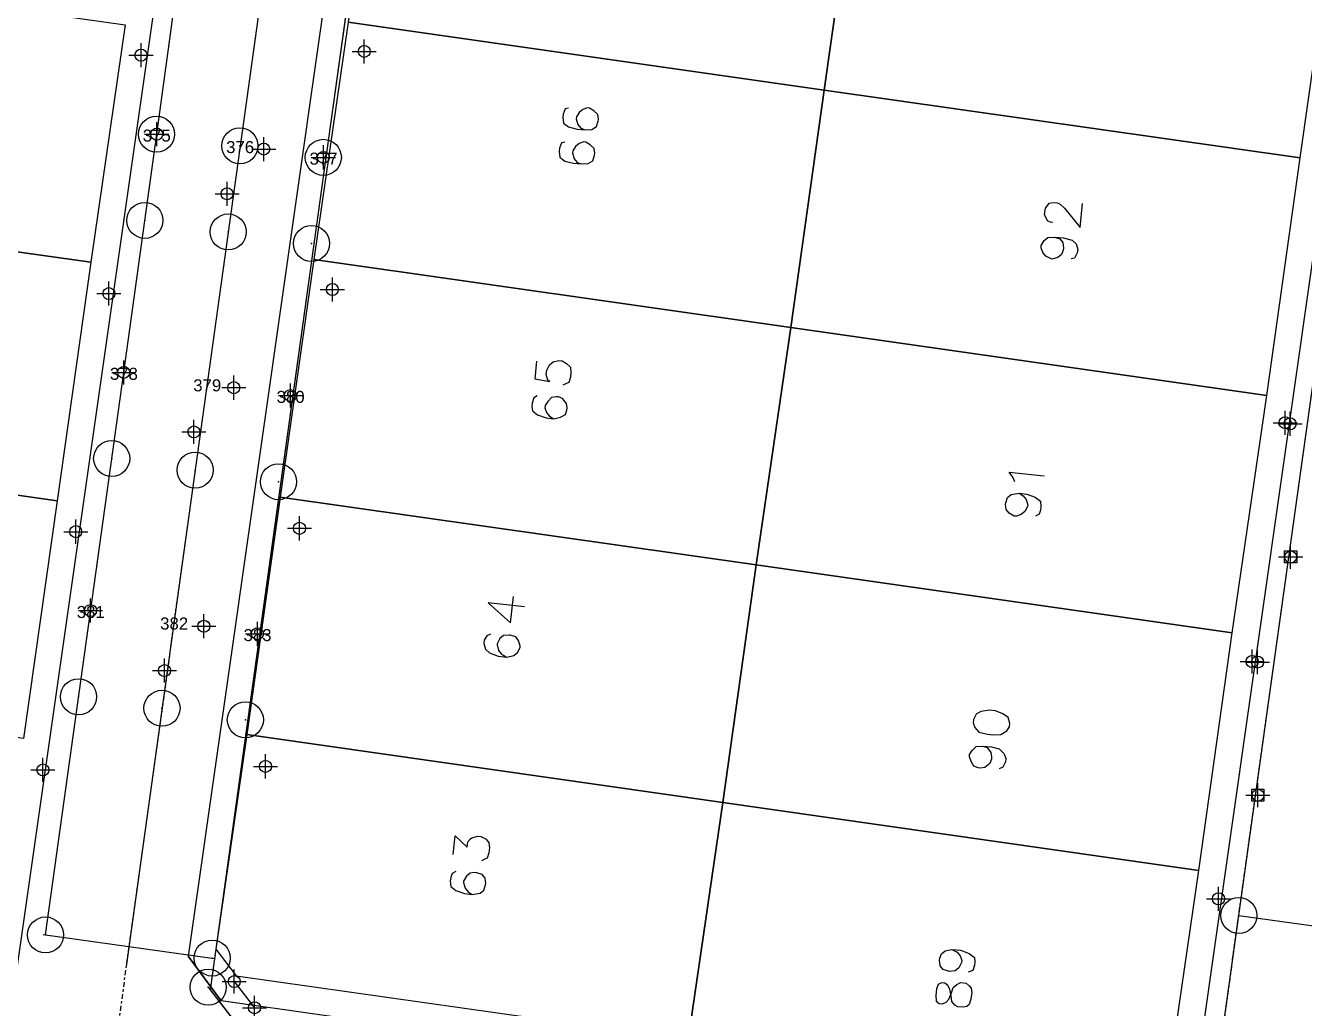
# Model space of a CAD drawing. Header units: metres. Extents: x 678 to 2349, y 417 to 1219.
# Drawn here: x 769.6 to 822.8, y 766.7 to 807.5 of the extents above; entities that cross this region are included whole.
import ezdxf

# ---------------------------------------------------------------- set-up
doc = ezdxf.new("R2010")
doc.units = ezdxf.units.M
doc.header["$PDMODE"] = 32
doc.header["$PDSIZE"] = 1.5
doc.linetypes.add('CENTRO1', pattern=[0.44, 0.2, -0.08, 0.08, -0.08])
for name, color, linetype in [('12-CONDICIONES EXISTENTES', 2, 'Continuous'), ('CONCRETO', 7, 'Continuous'), ('linea 1', 1, 'Continuous'), ('puntos nov 7', 50, 'Continuous'), ('PUNTOS V', 4, 'Continuous'), ('V-NODE', 1, 'Continuous')]:
    doc.layers.add(name, color=color, linetype=linetype)
for name, color, linetype, true_color in [('PDF2_0.005', 7, 'Continuous', 0xf26621), ('PDF2_area escolar', 7, 'Continuous', 0x989898), ('PDF_Geometry', 7, 'Continuous', 0x797979)]:
    doc.layers.add(name, color=color, linetype=linetype, true_color=true_color)
doc.styles.get("Standard").update_dxf_attribs({"font": 'arial.ttf'})

# ---------------------------------------------------------------- blocks, each defined once
blk = doc.blocks.new('*U270')
at = {"color": 0, "linetype": 'ByBlock', "lineweight": -2, "transparency": 16777216}
for p, q in [((-1, 0), (1, 0)), ((0, -1), (0, 1))]:
    blk.add_line(p, q, dxfattribs=at)
blk.add_circle((0, 0), 0.5, dxfattribs=at)
blk = doc.blocks.new('*U330', base_point=(771.676, 786.482, 1010.911))
at = {"layer": 'V-NODE', "color": 50, "lineweight": -2, "xscale": 0.5, "yscale": 0.5, "zscale": 0.5}
blk.add_blockref('*U270', (771.676, 786.482, 1010.911), dxfattribs=at)
blk = doc.blocks.new('*U333', base_point=(780.978, 786.621, 1011.305))
at = {"layer": 'V-NODE', "color": 50, "lineweight": -2, "xscale": 0.5, "yscale": 0.5, "zscale": 0.5}
blk.add_blockref('*U270', (780.978, 786.621, 1011.305), dxfattribs=at)
blk = doc.blocks.new('*U513', base_point=(822.164, 790.968, 1013.076))
at = {"layer": 'V-NODE', "color": 50, "lineweight": -2, "xscale": 0.5, "yscale": 0.5, "zscale": 0.5}
blk.add_blockref('*U270', (822.164, 790.968, 1013.076), dxfattribs=at)
blk = doc.blocks.new('*U516', base_point=(820.814, 781.058, 1014.351))
at = {"layer": 'V-NODE', "color": 50, "lineweight": -2, "xscale": 0.5, "yscale": 0.5, "zscale": 0.5}
blk.add_blockref('*U270', (820.814, 781.058, 1014.351), dxfattribs=at)
blk = doc.blocks.new('*U525', base_point=(819.19, 771.213, 1015.591))
at = {"layer": 'V-NODE', "color": 50, "lineweight": -2, "xscale": 0.5, "yscale": 0.5, "zscale": 0.5}
blk.add_blockref('*U270', (819.19, 771.213, 1015.591), dxfattribs=at)
blk = doc.blocks.new('*U750', base_point=(783.671, 806.456, 1009.909))
at = {"layer": 'V-NODE', "color": 50, "lineweight": -2, "xscale": 0.5, "yscale": 0.5, "zscale": 0.5}
blk.add_blockref('*U270', (783.671, 806.456, 1009.909), dxfattribs=at)
blk = doc.blocks.new('*U753', base_point=(774.388, 806.298, 1009.678))
at = {"layer": 'V-NODE', "color": 50, "lineweight": -2, "xscale": 0.5, "yscale": 0.5, "zscale": 0.5}
blk.add_blockref('*U270', (774.388, 806.298, 1009.678), dxfattribs=at)
blk = doc.blocks.new('*U756', base_point=(782.344, 796.552, 1010.607))
at = {"layer": 'V-NODE', "color": 50, "lineweight": -2, "xscale": 0.5, "yscale": 0.5, "zscale": 0.5}
blk.add_blockref('*U270', (782.344, 796.552, 1010.607), dxfattribs=at)
blk = doc.blocks.new('*U759', base_point=(773.053, 796.383, 1010.268))
at = {"layer": 'V-NODE', "color": 50, "lineweight": -2, "xscale": 0.5, "yscale": 0.5, "zscale": 0.5}
blk.add_blockref('*U270', (773.053, 796.383, 1010.268), dxfattribs=at)
blk = doc.blocks.new('*U762', base_point=(770.311, 776.573, 1011.658))
at = {"layer": 'V-NODE', "color": 50, "lineweight": -2, "xscale": 0.5, "yscale": 0.5, "zscale": 0.5}
blk.add_blockref('*U270', (770.311, 776.573, 1011.658), dxfattribs=at)
blk = doc.blocks.new('*U765', base_point=(779.565, 776.722, 1012.108))
at = {"layer": 'V-NODE', "color": 50, "lineweight": -2, "xscale": 0.5, "yscale": 0.5, "zscale": 0.5}
blk.add_blockref('*U270', (779.565, 776.722, 1012.108), dxfattribs=at)
blk = doc.blocks.new('*U1038', base_point=(775.04, 803.012, 1009.31))
at = {"layer": 'V-NODE', "color": 50, "lineweight": -2, "xscale": 0.5, "yscale": 0.5, "zscale": 0.5}
blk.add_blockref('*U270', (775.04, 803.012, 1009.31), dxfattribs=at)
blk = doc.blocks.new('*U1041', base_point=(781.97, 802.049, 1009.31))
at = {"layer": 'V-NODE', "color": 50, "lineweight": -2, "xscale": 0.5, "yscale": 0.5, "zscale": 0.5}
blk.add_blockref('*U270', (781.97, 802.049, 1009.31), dxfattribs=at)
blk = doc.blocks.new('*U1044', base_point=(773.67, 793.106, 1009.88))
at = {"layer": 'V-NODE', "color": 50, "lineweight": -2, "xscale": 0.5, "yscale": 0.5, "zscale": 0.5}
blk.add_blockref('*U270', (773.67, 793.106, 1009.88), dxfattribs=at)
blk = doc.blocks.new('*U1047', base_point=(780.6, 792.143, 1009.88))
at = {"layer": 'V-NODE', "color": 50, "lineweight": -2, "xscale": 0.5, "yscale": 0.5, "zscale": 0.5}
blk.add_blockref('*U270', (780.6, 792.143, 1009.88), dxfattribs=at)
blk = doc.blocks.new('*U1050', base_point=(772.29, 783.201, 1010.64))
at = {"layer": 'V-NODE', "color": 50, "lineweight": -2, "xscale": 0.5, "yscale": 0.5, "zscale": 0.5}
blk.add_blockref('*U270', (772.29, 783.201, 1010.64), dxfattribs=at)
blk = doc.blocks.new('*U1053', base_point=(779.23, 782.238, 1010.64))
at = {"layer": 'V-NODE', "color": 50, "lineweight": -2, "xscale": 0.5, "yscale": 0.5, "zscale": 0.5}
blk.add_blockref('*U270', (779.23, 782.238, 1010.64), dxfattribs=at)
blk = doc.blocks.new('*U1071', base_point=(778.264, 767.771, 1012.915))
at = {"layer": 'V-NODE', "color": 50, "lineweight": -2, "xscale": 0.5, "yscale": 0.5, "zscale": 0.5}
blk.add_blockref('*U270', (778.264, 767.771, 1012.915), dxfattribs=at)
blk = doc.blocks.new('*U1080', base_point=(820.59, 781.084, 1014.431))
at = {"layer": 'V-NODE', "color": 50, "lineweight": -2, "xscale": 0.5, "yscale": 0.5, "zscale": 0.5}
blk.add_blockref('*U270', (820.59, 781.084, 1014.431), dxfattribs=at)
blk = doc.blocks.new('*U1083', base_point=(820.59, 781.084, 1014.431))
at = {"layer": 'V-NODE', "color": 50, "lineweight": -2, "xscale": 0.5, "yscale": 0.5, "zscale": 0.5}
blk.add_blockref('*U270', (820.59, 781.084, 1014.431), dxfattribs=at)
blk = doc.blocks.new('*U1086', base_point=(821.957, 791.012, 1013.131))
at = {"layer": 'V-NODE', "color": 50, "lineweight": -2, "xscale": 0.5, "yscale": 0.5, "zscale": 0.5}
blk.add_blockref('*U270', (821.957, 791.012, 1013.131), dxfattribs=at)
blk = doc.blocks.new('*U2139', base_point=(777.965, 800.534, 1008.57))
at = {"layer": 'V-NODE', "color": 50, "lineweight": -2, "xscale": 0.5, "yscale": 0.5, "zscale": 0.5}
blk.add_blockref('*U270', (777.965, 800.534, 1008.57), dxfattribs=at)
blk = doc.blocks.new('*U2142', base_point=(776.589, 790.629, 1009.207))
at = {"layer": 'V-NODE', "color": 50, "lineweight": -2, "xscale": 0.5, "yscale": 0.5, "zscale": 0.5}
blk.add_blockref('*U270', (776.589, 790.629, 1009.207), dxfattribs=at)
blk = doc.blocks.new('*U2145', base_point=(775.366, 780.703, 1009.845))
at = {"layer": 'V-NODE', "color": 50, "lineweight": -2, "xscale": 0.5, "yscale": 0.5, "zscale": 0.5}
blk.add_blockref('*U270', (775.366, 780.703, 1009.845), dxfattribs=at)
blk = doc.blocks.new('*U2163', base_point=(779.49, 802.394, 1008.552))
at = {"layer": 'V-NODE', "color": 50, "lineweight": -2, "xscale": 0.5, "yscale": 0.5, "zscale": 0.5}
blk.add_blockref('*U270', (779.49, 802.394, 1008.552), dxfattribs=at)
blk = doc.blocks.new('*U2166', base_point=(778.245, 792.471, 1009.223))
at = {"layer": 'V-NODE', "color": 50, "lineweight": -2, "xscale": 0.5, "yscale": 0.5, "zscale": 0.5}
blk.add_blockref('*U270', (778.245, 792.471, 1009.223), dxfattribs=at)
blk = doc.blocks.new('*U2169', base_point=(776.999, 782.548, 1009.893))
at = {"layer": 'V-NODE', "color": 50, "lineweight": -2, "xscale": 0.5, "yscale": 0.5, "zscale": 0.5}
blk.add_blockref('*U270', (776.999, 782.548, 1009.893), dxfattribs=at)
blk = doc.blocks.new('*U2235', base_point=(777, 782.55, 1010.94))
at = {"layer": 'V-NODE', "color": 50, "lineweight": -2, "xscale": 0.5, "yscale": 0.5, "zscale": 0.5}
blk.add_blockref('*U270', (777, 782.55, 1010.94), dxfattribs=at)
blk = doc.blocks.new('*U2250', base_point=(779.107, 766.683, 1013.081))
at = {"layer": 'V-NODE', "color": 50, "lineweight": -2, "xscale": 0.5, "yscale": 0.5, "zscale": 0.5}
blk.add_blockref('*U270', (779.107, 766.683, 1013.081), dxfattribs=at)
blk = doc.blocks.new('*U2308')
at = {"color": 0, "linetype": 'ByBlock', "lineweight": -2, "transparency": 16777216}
for p, q in [((-1, 0), (1, 0)), ((0, -1), (0, 1))]:
    blk.add_line(p, q, dxfattribs=at)
blk.add_circle((0, 0), 0.5, dxfattribs=at)
blk = doc.blocks.new('*U2317', base_point=(820.83, 775.52, 1014.561))
at = {"layer": 'V-NODE', "color": 1, "lineweight": -2, "xscale": 0.5, "yscale": 0.5, "zscale": 0.5}
blk.add_blockref('*U2308', (820.83, 775.52, 1014.561), dxfattribs=at)
blk = doc.blocks.new('*U2323', base_point=(822.19, 785.43, 1013.415))
at = {"layer": 'V-NODE', "color": 1, "lineweight": -2, "xscale": 0.5, "yscale": 0.5, "zscale": 0.5}
blk.add_blockref('*U2308', (822.19, 785.43, 1013.415), dxfattribs=at)
blk = doc.blocks.new('*U2558')
at = {"color": 0, "linetype": 'ByBlock', "lineweight": -2, "transparency": 16777216}
for p, q in [((-1, 0), (1, 0)), ((0, -1), (0, 1))]:
    blk.add_line(p, q, dxfattribs=at)
blk.add_lwpolyline([(-0.5, -0.5), (-0.5, 0.5), (0.5, 0.5), (0.5, -0.5)], close=True, dxfattribs=at)
blk = doc.blocks.new('*U2567', base_point=(820.83, 775.52, 1014.561))
at = {"layer": 'V-NODE', "color": 130, "lineweight": -2, "xscale": 0.5, "yscale": 0.5, "zscale": 0.5}
blk.add_blockref('*U2558', (820.83, 775.52, 1014.561), dxfattribs=at)
blk = doc.blocks.new('*U2573', base_point=(822.19, 785.43, 1013.415))
at = {"layer": 'V-NODE', "color": 130, "lineweight": -2, "xscale": 0.5, "yscale": 0.5, "zscale": 0.5}
blk.add_blockref('*U2558', (822.19, 785.43, 1013.415), dxfattribs=at)
blk = doc.blocks.new('base')
at = {"layer": 'PDF_Geometry', "lineweight": 25, "extrusion": (-0.000787417, 0.063364, 0.99799), "elevation": 0.026}
for points in [[(-314.355, -197.288), (-299.601, -195.681), (-292.744, -194.188), (-282.663, -192.111), (-274.476, -190.361), (-258.037, -185.154), (-248.029, -180.61), (-240.539, -177.71), (-228.643, -174.042), (-222.733, -172.714), (-217.384, -171.04), (-209.935, -169.248), (-202.16, -164.759), (-196.196, -160.284), (-195.073, -159.817), (-178.095, -157.457), (-154.298, -156.614), (-136.667, -154.611), (-124.436, -153.164), (-118.066, -151.474), (-100.79, -146.646), (-80.955, -140.967), (-73.385, -139.328), (-61.694, -135.822), (-40.504, -131.604), (-37.727, -130.872), (-17.661, -129.441), (1.311, -127.461), (21.092, -124.929), (41.006, -122.83), (47.376, -123.458), (63.592, -123.186), (81.402, -124.312), (85.639, -96.072), (88.705, -66.393), (92.811, -40.781), (97.16, -22.386), (100.596, -1.562), (102.483, 8.32), (109.691, 37.361), (117.528, 76.62), (126.217, 115.638), (131.513, 149.592), (134.682, 173.973), (136.916, 195.591), (139.956, 229.678), (141.558, 250.676), (142.614, 271.37), (143.252, 283.21), (147.066, 312.938), (152.58, 355.631), (153.554, 396.042), (150.869, 418.02), (151.777, 438.639), (150.959, 458.028), (151.777, 438.639), (150.869, 418.02), (153.554, 396.042), (152.58, 355.631), (147.066, 312.938), (143.252, 283.21), (142.614, 271.37), (141.558, 250.676), (139.956, 229.678), (136.916, 195.591), (134.682, 173.973), (131.513, 149.592), (126.217, 115.638), (117.528, 76.62), (109.691, 37.361), (102.483, 8.32), (100.596, -1.562), (97.16, -22.386), (92.811, -40.781), (88.705, -66.393), (85.639, -96.072), (81.402, -124.312), (63.592, -123.186), (47.376, -123.458), (41.006, -122.83), (21.092, -124.929), (1.311, -127.461), (-17.661, -129.441), (-37.727, -130.872), (-40.504, -131.604), (-61.694, -135.822), (-73.385, -139.328), (-80.955, -140.967), (-100.79, -146.646), (-118.066, -151.474), (-124.436, -153.164), (-136.667, -154.611), (-154.298, -156.614), (-178.095, -157.457), (-195.073, -159.817), (-196.196, -160.284), (-202.16, -164.759), (-209.935, -169.248), (-217.384, -171.04), (-222.733, -172.714), (-228.643, -174.042), (-240.539, -177.71), (-248.029, -180.61), (-258.037, -185.154), (-274.476, -190.361), (-282.663, -192.111), (-292.744, -194.188), (-299.601, -195.681), (-314.355, -197.288), (-312.178, -178.446), (-309.146, -157.898), (-306.876, -132.899), (-305.823, -118.002), (-298.643, -78.802), (-291.055, -45.077), (-282.252, -15.116), (-275.645, 10.473), (-270.319, 33.898), (-263.825, 63.164), (-258.15, 86.408), (-284.424, 123.888)], [(129.33, 446.993), (130.719, 376.627), (119.722, 267.265), (72.738, -35.348), (74.134, -37.232), (92.979, -40.152)], [(91.093, 128.17), (91.733, 128.093), (92.016, 130.053), (91.376, 130.13), (91.093, 128.17), (89.215, 126.819), (50.746, 132.753), (49.396, 134.631), (67.752, 253.123), (69.636, 254.519), (108.099, 248.54), (109.45, 246.662)], [(89.215, 126.819), (91.093, 128.17), (109.45, 246.662), (108.099, 248.54)], [(8.56, 202.894), (65.659, 264.226), (104.99, 258.143), (106.869, 259.493), (108.306, 268.733), (119.228, 377.084), (117.811, 447.545)], [(93.206, 211.522), (93.349, 211.551), (93.422, 211.774), (93.439, 211.911), (93.42, 212.145), (93.208, 212.31), (92.848, 212.4), (92.528, 212.438), (92.248, 212.426), (92.049, 212.311), (91.976, 212.088), (91.965, 211.996), (91.989, 211.808), (92.155, 211.649), (92.327, 211.535), (92.418, 211.524), (92.612, 211.594), (92.766, 211.714), (92.879, 211.886), (92.89, 211.977), (92.826, 212.217), (92.706, 212.371), (92.528, 212.438)], [(93.377, 212.939), (93.519, 212.968), (93.593, 213.191), (93.609, 213.328), (93.591, 213.562), (93.379, 213.727), (93.019, 213.817), (92.699, 213.855), (92.419, 213.843), (92.22, 213.728), (92.147, 213.505), (92.136, 213.413), (92.159, 213.225), (92.326, 213.066), (92.497, 212.952), (92.589, 212.941), (92.783, 213.011), (92.936, 213.131), (93.05, 213.303), (93.061, 213.394), (92.997, 213.634), (92.876, 213.788), (92.699, 213.855)], [(73.129, 216.538), (73.22, 216.527), (73.352, 216.464), (73.387, 216.368), (73.462, 216.219), (73.429, 215.945), (73.321, 215.819), (73.264, 215.733), (73.121, 215.704), (72.938, 215.726), (72.807, 215.788), (72.64, 215.947), (71.997, 216.767), (71.876, 215.761)], [(73.063, 217.148), (72.84, 217.222), (72.72, 217.375), (72.702, 217.609), (72.713, 217.701), (72.78, 217.878), (72.934, 217.999), (73.174, 218.063), (73.219, 218.057), (73.437, 217.938), (73.557, 217.784), (73.627, 217.591), (73.616, 217.499), (73.497, 217.282), (73.343, 217.161), (73.063, 217.148), (72.698, 217.192), (72.338, 217.282), (72.171, 217.441), (72.107, 217.681), (72.124, 217.818), (72.243, 218.036), (72.386, 218.065)], [(94.661, 222.058), (94.749, 222.79), (94.115, 222.913), (94.201, 222.856), (94.265, 222.616), (94.242, 222.433), (94.124, 222.216), (93.97, 222.095), (93.73, 222.031), (93.593, 222.048), (93.421, 222.161), (93.255, 222.321), (93.237, 222.555), (93.259, 222.737), (93.332, 222.96), (93.429, 222.995), (93.577, 223.07)], [(94.649, 223.497), (94.797, 223.572), (94.87, 223.795), (94.887, 223.932), (94.863, 224.121), (94.651, 224.285), (94.296, 224.421), (93.976, 224.459), (93.691, 224.401), (93.492, 224.286), (93.424, 224.109), (93.413, 224.017), (93.437, 223.829), (93.598, 223.624), (93.775, 223.556), (93.866, 223.545), (94.055, 223.569), (94.214, 223.735), (94.327, 223.907), (94.338, 223.999), (94.269, 224.192), (94.148, 224.346), (93.976, 224.459)], [(74.845, 227.321), (74.915, 227.127), (75.076, 226.922), (73.613, 227.098)], [(74.672, 227.805), (74.5, 227.919), (74.38, 228.072), (74.316, 228.312), (74.321, 228.358), (74.44, 228.575), (74.594, 228.696), (74.788, 228.765), (74.879, 228.754), (75.097, 228.635), (75.217, 228.482), (75.235, 228.248), (75.23, 228.202), (75.157, 227.979), (75.003, 227.858), (74.672, 227.805), (74.352, 227.844), (73.997, 227.979), (73.785, 228.144), (73.767, 228.378), (73.784, 228.515), (73.851, 228.693), (74, 228.767)], [(95.289, 232.277), (96.798, 232.095), (95.88, 232.948), (95.748, 231.851)], [(96.723, 233.403), (96.871, 233.478), (96.985, 233.649), (97.001, 233.787), (96.938, 234.026), (96.771, 234.185), (96.417, 234.321), (96.051, 234.365), (95.766, 234.306), (95.612, 234.186), (95.493, 233.968), (95.488, 233.923), (95.551, 233.683), (95.672, 233.529), (95.895, 233.456), (95.941, 233.451), (96.175, 233.469), (96.328, 233.589), (96.447, 233.807), (96.453, 233.853), (96.389, 234.092), (96.268, 234.246), (96.051, 234.365)], [(76.31, 238.32), (76.132, 238.387), (75.972, 238.592), (75.948, 238.781), (75.959, 238.872), (76.027, 239.049), (76.231, 239.21), (76.42, 239.234), (76.511, 239.223), (76.689, 239.155), (76.804, 238.956), (76.873, 238.762), (76.862, 238.671), (76.749, 238.499), (76.589, 238.332), (76.31, 238.32), (75.944, 238.364), (75.63, 238.448), (75.423, 238.658), (75.354, 238.852), (75.37, 238.989), (75.489, 239.207), (75.637, 239.282)], [(98.384, 242.57), (98.291, 241.792), (97.792, 242.27), (97.764, 242.041), (97.656, 241.915), (97.605, 241.875), (97.365, 241.811), (97.228, 241.828), (97.011, 241.947), (96.89, 242.1), (96.866, 242.289), (96.894, 242.517), (96.967, 242.74), (97.064, 242.775), (97.212, 242.85)], [(98.284, 243.277), (98.432, 243.352), (98.5, 243.529), (98.516, 243.666), (98.498, 243.901), (98.286, 244.065), (97.932, 244.201), (97.612, 244.239), (97.281, 244.186), (97.127, 244.066), (97.054, 243.843), (97.048, 243.797), (97.066, 243.563), (97.187, 243.409), (97.41, 243.336), (97.501, 243.325), (97.69, 243.349), (97.843, 243.469), (97.962, 243.687), (97.968, 243.733), (97.904, 243.972), (97.783, 244.126), (97.612, 244.239)], [(77.7, 246.777), (77.482, 246.896), (77.361, 247.05), (77.292, 247.244), (77.303, 247.335), (77.422, 247.553), (77.576, 247.673), (77.81, 247.691), (77.855, 247.686), (78.078, 247.613), (78.199, 247.459), (78.217, 247.225), (78.206, 247.134), (78.139, 246.956), (77.985, 246.836), (77.7, 246.777), (77.334, 246.821), (76.979, 246.957), (76.767, 247.121), (76.744, 247.31), (76.76, 247.447), (76.833, 247.67), (77.027, 247.739)]]:
    blk.add_lwpolyline(points, dxfattribs=at)
for points in [[(82.559, 210.904), (81.044, 201.024), (100.799, 197.948), (102.313, 207.828)], [(62.805, 213.979), (61.29, 204.099), (81.044, 201.024), (82.559, 210.904)], [(138.553, 213.803), (137.673, 203.8), (111.587, 207.824), (113.148, 217.698)], [(84.074, 220.784), (82.559, 210.904), (102.313, 207.828), (103.874, 217.702)], [(64.32, 223.859), (62.805, 213.979), (82.559, 210.904), (84.074, 220.784)], [(139.428, 223.76), (138.553, 213.803), (113.148, 217.698), (114.668, 227.624)], [(85.635, 230.658), (84.074, 220.784), (103.874, 217.702), (105.389, 227.582)], [(65.88, 233.734), (64.32, 223.859), (84.074, 220.784), (85.635, 230.658)], [(140.309, 233.762), (139.956, 229.678), (139.428, 223.76), (114.668, 227.624), (116.183, 237.504)], [(87.15, 240.538), (85.635, 230.658), (105.389, 227.582), (106.904, 237.462)], [(67.395, 243.614), (65.88, 233.734), (85.635, 230.658), (87.15, 240.538)], [(76.702, 237.345), (76.633, 237.539), (76.472, 237.744), (76.112, 237.834), (75.883, 237.861), (75.558, 237.854), (75.307, 237.699), (75.194, 237.527), (75.177, 237.39), (75.241, 237.15), (75.453, 236.985), (75.762, 236.855), (75.991, 236.828), (76.368, 236.875), (76.567, 236.99), (76.686, 237.208)], [(88.71, 250.412), (87.15, 240.538), (106.904, 237.462), (108.303, 246.383), (107.465, 247.504)], [(68.789, 252.488), (67.395, 243.614), (87.15, 240.538), (88.71, 250.412), (69.91, 253.327)], [(78.393, 248.688), (78.375, 248.922), (78.249, 249.03), (78.112, 249.046), (77.964, 248.971), (77.856, 248.845), (77.732, 248.582), (77.658, 248.359), (77.505, 248.238), (77.357, 248.163), (77.128, 248.191), (77.002, 248.299), (76.921, 248.401), (76.898, 248.59), (76.931, 248.864), (77.004, 249.087), (77.107, 249.167), (77.249, 249.196), (77.478, 249.169), (77.609, 249.107), (77.73, 248.953), (77.748, 248.719), (77.806, 248.434), (77.881, 248.286), (78.007, 248.178), (78.145, 248.161), (78.293, 248.236), (78.36, 248.413)]]:
    blk.add_lwpolyline(points, close=True, dxfattribs=at)

msp = doc.modelspace()

# ---------------------------------------------------------------- linework, layer by layer
at = {"elevation": 997.581}
msp.add_lwpolyline([(783.45391, 811.955), (782.07777, 802.049), (780.70163, 792.143), (779.32563, 782.238), (777.26769, 767.42416), (778.55931, 765.75717), (783.00172, 765.1379), (792.90596, 763.75727), (800.02492, 762.7649), (807.14388, 761.77253), (817.04812, 760.3919), (818.81442, 761.76921), (820.03432, 770.51945), (825.50632, 809.76986)], dxfattribs=at)
at = {"elevation": 1014.73964, "flags": 128}
msp.add_lwpolyline([(770.31806, 769.72412), (777.44995, 768.73615)], dxfattribs=at)
at = {"layer": '12-CONDICIONES EXISTENTES', "color": 1}
msp.add_line((820.03432, 770.51945, 998.09728), (827.16535, 769.52529, 1011.104), dxfattribs=at)
at = {"layer": 'CONCRETO'}
for p, q in [((775.04, 803.012, 1009.31), (776.4, 812.918, 1008.74)), ((773.67, 793.106, 1009.88), (775.04, 803.012, 1009.31)), ((770.41057, 769.71131, 1011.67505), (773.67, 793.106, 1009.88))]:
    msp.add_line(p, q, dxfattribs=at)
for points, elevation in [([(804.93779, 966.60434), (777.26769, 767.42416)], 997.581), ([(777.18208, 767.53465), (778.64701, 765.64397)], 1012.915)]:
    msp.add_lwpolyline(points, dxfattribs=dict(at, elevation=elevation))
at = {"layer": 'linea 1', "elevation": 997.581}
msp.add_lwpolyline([(813.04755, 1051.1446), (773.76855, 768.39907)], dxfattribs=at)
at = {"layer": 'linea 1', "linetype": 'CENTRO1'}
for points, elevation in [([(818.81181, 761.75049), (835.11274, 878.67613), (845.08417, 950.64058), (848.45314, 974.6137), (858.21811, 1044.89815)], 1011.104), ([(776.63923, 789.04299), (772.8695, 761.90584)], 2029.04583)]:
    msp.add_lwpolyline(points, dxfattribs=dict(at, elevation=elevation))
at = {"layer": 'linea 1'}
for p in [(775.03478, 803.01182, 997.925), (778.50149, 802.53022, 997.925), (781.9682, 802.04863, 997.925), (771.79342, 779.61808, 1012.147), (775.26013, 779.13649, 1012.147), (778.72684, 778.65489, 1012.147), (777.18208, 767.53465, 1012.915)]:
    msp.add_point(p, dxfattribs=at)
at = {"layer": 'PDF2_0.005'}
for p in [(774.54537, 799.42809, 1012.147), (778.01208, 798.9465, 1012.147), (781.47879, 798.4649, 1012.147), (773.16937, 789.52309, 1012.147), (776.63608, 789.0415, 1012.147), (780.10279, 788.5599, 1012.147)]:
    msp.add_point(p, dxfattribs=at)
at = {"layer": 'PUNTOS V', "elevation": 1012.915}
msp.add_lwpolyline([(778.264, 767.771), (779.107, 766.683)], dxfattribs=at)
at = {"layer": 'PUNTOS V', "color": 1}
for p in [(820.03432, 770.51945, 998.09728), (770.42, 769.71), (777.35, 768.75)]:
    msp.add_point(p, dxfattribs=at)

# ---------------------------------------------------------------- block references
at = {"layer": 'PDF2_area escolar'}
msp.add_blockref('base', (882.736, 1016.336, 999.038), dxfattribs=at)
at = {"layer": 'puntos nov 7'}
for name, p in [('*U753', (774.388, 806.298, 1009.678)), ('*U750', (783.671, 806.456, 1009.909)), ('*U1038', (775.04, 803.012, 1009.31)), ('*U2163', (779.49, 802.394, 1008.552)), ('*U1041', (781.97, 802.049, 1009.31)), ('*U2139', (777.965, 800.534, 1008.57)), ('*U759', (773.053, 796.383, 1010.268)), ('*U756', (782.344, 796.552, 1010.607)), ('*U1044', (773.67, 793.106, 1009.88)), ('*U2166', (778.245, 792.471, 1009.223)), ('*U1047', (780.6, 792.143, 1009.88)), ('*U1086', (821.957, 791.012, 1013.131)), ('*U513', (822.164, 790.968, 1013.076)), ('*U2142', (776.589, 790.629, 1009.207)), ('*U330', (771.676, 786.482, 1010.911)), ('*U333', (780.978, 786.621, 1011.305)), ('*U1050', (772.29, 783.201, 1010.64)), ('*U2169', (776.999, 782.548, 1009.893)), ('*U2235', (777, 782.55, 1010.94)), ('*U1053', (779.23, 782.238, 1010.64)), ('*U2145', (775.366, 780.703, 1009.845)), ('*U1080', (820.59, 781.084, 1014.431)), ('*U1083', (820.59, 781.084, 1014.431)), ('*U516', (820.814, 781.058, 1014.351)), ('*U762', (770.311, 776.573, 1011.658)), ('*U765', (779.565, 776.722, 1012.108)), ('*U525', (819.19, 771.213, 1015.591)), ('*U1071', (778.264, 767.771, 1012.915)), ('*U2250', (779.107, 766.683, 1013.081))]:
    msp.add_blockref(name, p, dxfattribs=at)
at = {"layer": 'V-NODE'}
for name, p in [('*U2323', (822.19, 785.43, 1013.415)), ('*U2573', (822.19, 785.43, 1013.415)), ('*U2317', (820.83, 775.52, 1014.561)), ('*U2567', (820.83, 775.52, 1014.561))]:
    msp.add_blockref(name, p, dxfattribs=at)

# ---------------------------------------------------------------- texts
at = {"layer": 'linea 1', "char_height": 0.5, "attachment_point": 1}
for s, insert in [('375', (774.46052, 803.20551, 997.925)), ('376', (777.92764, 802.72686, 997.925)), ('377', (781.39435, 802.24526, 997.925)), ('378', (773.09253, 793.29653, 997.925)), ('379', (776.55964, 792.81787, 997.925)), ('380', (780.02635, 792.33628, 997.925)), ('381', (771.71654, 783.39164, 997.925)), ('382', (775.18366, 782.91299, 997.925)), ('383', (778.65037, 782.43139, 997.925))]:
    msp.add_mtext_dynamic_manual_height_columns(s, width=1.32611, gutter_width=12.5, heights=[0], dxfattribs=dict(at, insert=insert))

doc.saveas('drawing.dxf')
